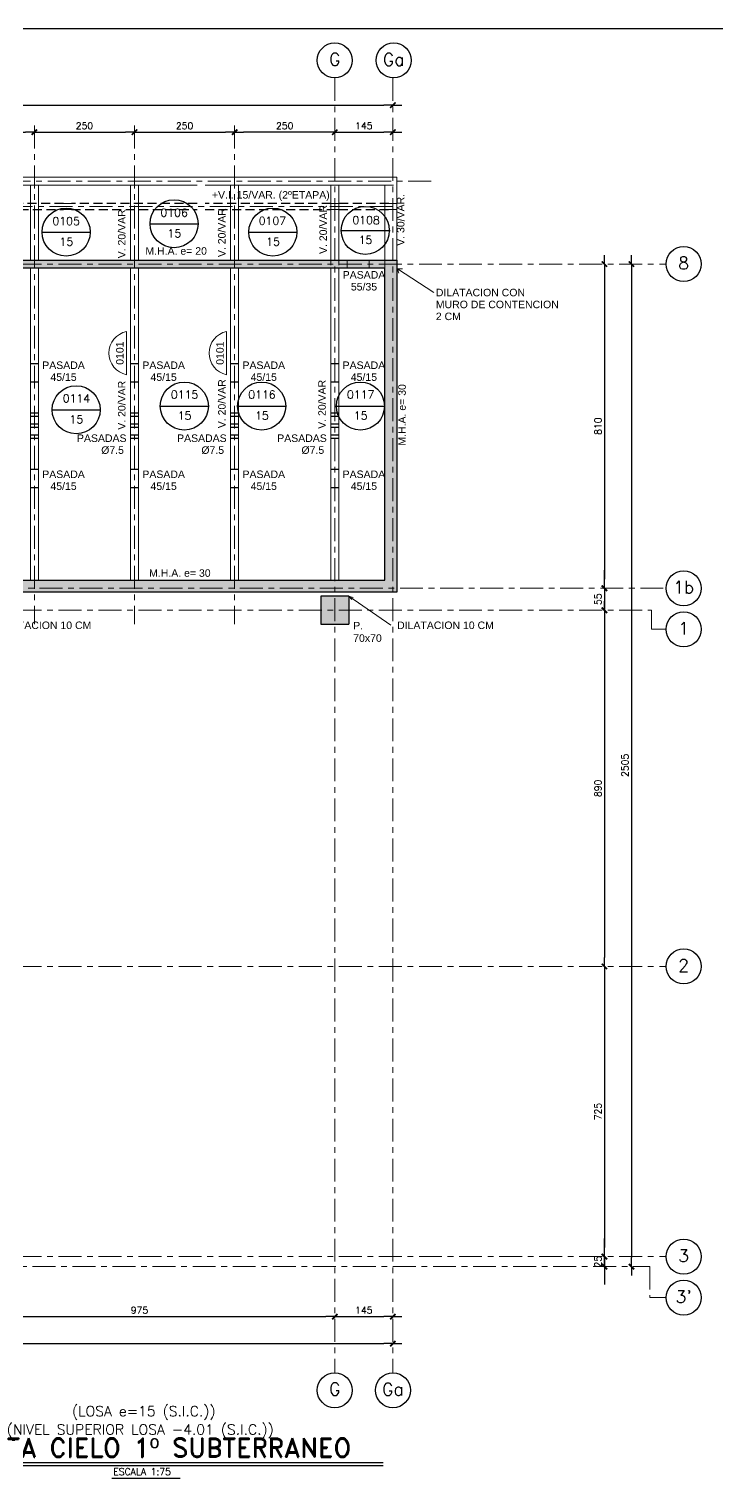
# Model space of a CAD drawing. Extents: x -4 to 6083, y -4 to 8618.
# Drawn here: x 2298 to 4016, y 4997 to 8618 of the extents above; entities that cross this region are included whole.
import ezdxf
from ezdxf.enums import TextEntityAlignment as Align

# ---------------------------------------------------------------- set-up
doc = ezdxf.new("R2010")
doc.units = 0
doc.header["$LTSCALE"] = 45
doc.header["$MEASUREMENT"] = 0
for name, pattern in [('DASHED', [0.75, 0.5, -0.25]), ('Grid Line', [2.2225, 1.27, -0.3175, 0.3175, -0.3175]), ('RLE-PROYECCION', [0.71438, 0.47625, -0.23813])]:
    doc.linetypes.add(name, pattern=pattern)
doc.layers.get('0').update_dxf_attribs({"linetype": 'CONTINUOUS'})
for name, color, linetype, lineweight in [('A-ANNO-TEXT', 2, 'CONTINUOUS', 9), ('RLE-EJE', 3, 'CONTINUOUS', 25), ('RLE-EJES', 1, 'Grid Line', 9), ('RLE-MURO', 5, 'CONTINUOUS', 25), ('RLE-PROYECCION', 2, 'RLE-PROYECCION', 15), ('RLE-SOLID', 252, 'CONTINUOUS', 15), ('RLE-TEXTO-1', 9, 'CONTINUOUS', 9), ('RLE-VIGA', 3, 'CONTINUOUS', 15)]:
    doc.layers.add(name, color=color, linetype=linetype, lineweight=lineweight)
for name, color, linetype in [('RLA-COTAS', 2, 'CONTINUOUS'), ('RLA-FORMATO', 7, 'CONTINUOUS'), ('RLA-LOSAS', 3, 'CONTINUOUS'), ('RLA-MURO INV DILATADO', 2, 'DASHED'), ('RLA-TEXTOS2', 6, 'CONTINUOUS')]:
    doc.layers.add(name, color=color, linetype=linetype)
doc.styles.add('Arial_1', font='arial.ttf', dxfattribs={"height": 18.75})
doc.styles.add('ROMAND', font='romand', dxfattribs={"height": 31.5})
doc.styles.add('ROMANS', font='ROMANS.shx', dxfattribs={"height": 16.875})
doc.styles.add('SIETE50', font='ROMAND.SHX', dxfattribs={"height": 31.5})
doc.dimstyles.new('ING-75', dxfattribs={"dimscale": 75, "dimtxt": 0.27, "dimasz": 0.3, "dimexe": 0, "dimexo": 0, "dimgap": 0.1, "dimtad": 1, "dimdec": 1, "dimzin": 12, "dimdsep": 46, "dimtxsty": 'ROMANS', "dimblk": 'TICK1', "dimblk1": 'TICK1', "dimblk2": 'TICK1', "dimcen": 0.09, "dimclrd": 2, "dimclre": 1, "dimclrt": 3, "dimadec": 0, "dimazin": 0, "dimtfac": 1, "dimtdec": 0, "dimtix": 1, "dimtmove": 2, "dimatfit": 3, "dimldrblk": 'TICK1', "dimfxl": 0, "dimfxlon": 1, "dimtolj": 1, "dimtzin": 0, "dimarcsym": 0})

# ---------------------------------------------------------------- blocks, each defined once
blk = doc.blocks.new('TICK1')
at = {"color": 2}
for points in [[(0, 0), (-1, 0)], [(0, 0), (1, 0)]]:
    blk.add_lwpolyline(points, dxfattribs=at)
at = {"color": 2, "const_width": 0.2}
blk.add_lwpolyline([(-0.3, -0.3), (0.3, 0.3)], dxfattribs=at)
blk = doc.blocks.new('*D6')
at = {"layer": 'RLA-COTAS', "color": 2, "lineweight": -2, "transparency": 16777216}
blk.add_line((1058.8, 8427.1), (3183.8, 8427.1), dxfattribs=at)
at = {"layer": 'RLA-COTAS', "color": 2, "lineweight": -2, "transparency": 16777216, "xscale": 22.5, "yscale": 22.5, "zscale": 22.5, "rotation": 180}
blk.add_blockref('TICK1', (1036.3, 8427.1), dxfattribs=at)
at = {"layer": 'RLA-COTAS', "color": 2, "lineweight": -2, "transparency": 16777216, "xscale": 22.5, "yscale": 22.5, "zscale": 22.5}
blk.add_blockref('TICK1', (3206.3, 8427.1), dxfattribs=at)
at = {"layer": 'RLA-COTAS', "color": 3, "transparency": 16777216, "insert": (2121.3, 8443.1), "char_height": 16.88, "attachment_point": 5, "style": 'ROMANS'}
blk.add_mtext('\\A1;2170', dxfattribs=at)
blk = doc.blocks.new('*D13')
at = {"layer": 'RLA-COTAS', "color": 2, "lineweight": -2, "transparency": 16777216}
blk.add_line((2083.8, 8359.6), (2288.8, 8359.6), dxfattribs=at)
at = {"layer": 'RLA-COTAS', "color": 2, "lineweight": -2, "transparency": 16777216, "xscale": 22.5, "yscale": 22.5, "zscale": 22.5, "rotation": 180}
blk.add_blockref('TICK1', (2061.3, 8359.6), dxfattribs=at)
at = {"layer": 'RLA-COTAS', "color": 2, "lineweight": -2, "transparency": 16777216, "xscale": 22.5, "yscale": 22.5, "zscale": 22.5}
blk.add_blockref('TICK1', (2311.3, 8359.6), dxfattribs=at)
at = {"layer": 'RLA-COTAS', "color": 3, "transparency": 16777216, "insert": (2186.3, 8375.6), "char_height": 16.88, "attachment_point": 5, "style": 'ROMANS'}
blk.add_mtext('\\A1;250', dxfattribs=at)
blk = doc.blocks.new('*D14')
at = {"layer": 'RLA-COTAS', "color": 2, "lineweight": -2, "transparency": 16777216}
blk.add_line((2333.8, 8359.6), (2538.8, 8359.6), dxfattribs=at)
at = {"layer": 'RLA-COTAS', "color": 2, "lineweight": -2, "transparency": 16777216, "xscale": 22.5, "yscale": 22.5, "zscale": 22.5, "rotation": 180}
blk.add_blockref('TICK1', (2311.3, 8359.6), dxfattribs=at)
at = {"layer": 'RLA-COTAS', "color": 2, "lineweight": -2, "transparency": 16777216, "xscale": 22.5, "yscale": 22.5, "zscale": 22.5}
blk.add_blockref('TICK1', (2561.3, 8359.6), dxfattribs=at)
at = {"layer": 'RLA-COTAS', "color": 3, "transparency": 16777216, "insert": (2436.3, 8375.6), "char_height": 16.88, "attachment_point": 5, "style": 'ROMANS'}
blk.add_mtext('\\A1;250', dxfattribs=at)
blk = doc.blocks.new('*D15')
at = {"layer": 'RLA-COTAS', "color": 2, "lineweight": -2, "transparency": 16777216}
blk.add_line((2583.8, 8359.6), (2788.8, 8359.6), dxfattribs=at)
at = {"layer": 'RLA-COTAS', "color": 2, "lineweight": -2, "transparency": 16777216, "xscale": 22.5, "yscale": 22.5, "zscale": 22.5, "rotation": 180}
blk.add_blockref('TICK1', (2561.3, 8359.6), dxfattribs=at)
at = {"layer": 'RLA-COTAS', "color": 2, "lineweight": -2, "transparency": 16777216, "xscale": 22.5, "yscale": 22.5, "zscale": 22.5}
blk.add_blockref('TICK1', (2811.3, 8359.6), dxfattribs=at)
at = {"layer": 'RLA-COTAS', "color": 3, "transparency": 16777216, "insert": (2686.3, 8375.6), "char_height": 16.88, "attachment_point": 5, "style": 'ROMANS'}
blk.add_mtext('\\A1;250', dxfattribs=at)
blk = doc.blocks.new('*D16')
at = {"layer": 'RLA-COTAS', "color": 2, "lineweight": -2, "transparency": 16777216}
blk.add_line((3083.8, 8359.6), (3183.8, 8359.6), dxfattribs=at)
at = {"layer": 'RLA-COTAS', "color": 2, "lineweight": -2, "transparency": 16777216, "xscale": 22.5, "yscale": 22.5, "zscale": 22.5, "rotation": 180}
blk.add_blockref('TICK1', (3061.3, 8359.6), dxfattribs=at)
at = {"layer": 'RLA-COTAS', "color": 2, "lineweight": -2, "transparency": 16777216, "xscale": 22.5, "yscale": 22.5, "zscale": 22.5}
blk.add_blockref('TICK1', (3206.3, 8359.6), dxfattribs=at)
at = {"layer": 'RLA-COTAS', "color": 3, "transparency": 16777216, "insert": (3133.8, 8375.6), "char_height": 16.88, "attachment_point": 5, "style": 'ROMANS'}
blk.add_mtext('\\A1;145', dxfattribs=at)
blk = doc.blocks.new('*D17')
at = {"layer": 'RLA-COTAS', "color": 2, "lineweight": -2, "transparency": 16777216}
blk.add_line((3802, 8007.6), (3802, 5547.6), dxfattribs=at)
at = {"layer": 'RLA-COTAS', "color": 2, "lineweight": -2, "transparency": 16777216, "xscale": 22.5, "yscale": 22.5, "zscale": 22.5}
for p, rotation in [((3802, 8030.1), 90), ((3802, 5525.1), 270)]:
    blk.add_blockref('TICK1', p, dxfattribs=dict(at, rotation=rotation))
at = {"layer": 'RLA-COTAS', "color": 3, "transparency": 16777216, "insert": (3786, 6777.6), "char_height": 16.88, "attachment_point": 5, "rotation": 90, "style": 'ROMANS'}
blk.add_mtext('\\A1;2505', dxfattribs=at)
blk = doc.blocks.new('*D18')
at = {"layer": 'RLA-COTAS', "color": 2, "lineweight": -2, "transparency": 16777216}
blk.add_line((3734.5, 8007.6), (3734.5, 7242.7), dxfattribs=at)
at = {"layer": 'RLA-COTAS', "color": 2, "lineweight": -2, "transparency": 16777216, "xscale": 22.5, "yscale": 22.5, "zscale": 22.5}
for p, rotation in [((3734.5, 8030.1), 90), ((3734.5, 7220.2), 270)]:
    blk.add_blockref('TICK1', p, dxfattribs=dict(at, rotation=rotation))
at = {"layer": 'RLA-COTAS', "color": 3, "transparency": 16777216, "insert": (3718.5, 7625.1), "char_height": 16.88, "attachment_point": 5, "rotation": 90, "style": 'ROMANS'}
blk.add_mtext('\\A1;810', dxfattribs=at)
blk = doc.blocks.new('*D19')
at = {"layer": 'RLA-COTAS', "color": 2, "lineweight": -2, "transparency": 16777216}
for p, q in [((3734.5, 7242.7), (3734.5, 7265.2)), ((3734.5, 7220.2), (3734.5, 7165.2)), ((3734.5, 7142.7), (3734.5, 7120.2))]:
    blk.add_line(p, q, dxfattribs=at)
at = {"layer": 'RLA-COTAS', "color": 2, "lineweight": -2, "transparency": 16777216, "xscale": 22.5, "yscale": 22.5, "zscale": 22.5}
for p, rotation in [((3734.5, 7220.2), 270), ((3734.5, 7165.2), 90)]:
    blk.add_blockref('TICK1', p, dxfattribs=dict(at, rotation=rotation))
at = {"layer": 'RLA-COTAS', "color": 3, "transparency": 16777216, "insert": (3718.5, 7192.7), "char_height": 16.88, "attachment_point": 5, "rotation": 90, "style": 'ROMANS'}
blk.add_mtext('\\A1;55', dxfattribs=at)
blk = doc.blocks.new('*D20')
at = {"layer": 'RLA-COTAS', "color": 2, "lineweight": -2, "transparency": 16777216}
blk.add_line((3734.5, 7142.7), (3734.5, 6297.7), dxfattribs=at)
at = {"layer": 'RLA-COTAS', "color": 2, "lineweight": -2, "transparency": 16777216, "xscale": 22.5, "yscale": 22.5, "zscale": 22.5}
for p, rotation in [((3734.5, 7165.2), 90), ((3734.5, 6275.2), 270)]:
    blk.add_blockref('TICK1', p, dxfattribs=dict(at, rotation=rotation))
at = {"layer": 'RLA-COTAS', "color": 3, "transparency": 16777216, "insert": (3718.5, 6720.2), "char_height": 16.88, "attachment_point": 5, "rotation": 90, "style": 'ROMANS'}
blk.add_mtext('\\A1;890', dxfattribs=at)
blk = doc.blocks.new('*D21')
at = {"layer": 'RLA-COTAS', "color": 2, "lineweight": -2, "transparency": 16777216}
blk.add_line((3734.5, 6252.7), (3734.5, 5572.6), dxfattribs=at)
at = {"layer": 'RLA-COTAS', "color": 2, "lineweight": -2, "transparency": 16777216, "xscale": 22.5, "yscale": 22.5, "zscale": 22.5}
for p, rotation in [((3734.5, 6275.2), 90), ((3734.5, 5550.1), 270)]:
    blk.add_blockref('TICK1', p, dxfattribs=dict(at, rotation=rotation))
at = {"layer": 'RLA-COTAS', "color": 3, "transparency": 16777216, "insert": (3718.5, 5912.6), "char_height": 16.88, "attachment_point": 5, "rotation": 90, "style": 'ROMANS'}
blk.add_mtext('\\A1;725', dxfattribs=at)
blk = doc.blocks.new('*D22')
at = {"layer": 'RLA-COTAS', "color": 2, "lineweight": -2, "transparency": 16777216}
for p, q in [((3734.5, 5572.6), (3734.5, 5595.1)), ((3734.5, 5550.1), (3734.5, 5525.1)), ((3734.5, 5502.6), (3734.5, 5480.1))]:
    blk.add_line(p, q, dxfattribs=at)
at = {"layer": 'RLA-COTAS', "color": 2, "lineweight": -2, "transparency": 16777216, "xscale": 22.5, "yscale": 22.5, "zscale": 22.5}
for p, rotation in [((3734.5, 5550.1), 270), ((3734.5, 5525.1), 90)]:
    blk.add_blockref('TICK1', p, dxfattribs=dict(at, rotation=rotation))
at = {"layer": 'RLA-COTAS', "color": 3, "transparency": 16777216, "insert": (3718.5, 5537.6), "char_height": 16.88, "attachment_point": 5, "rotation": 90, "style": 'ROMANS'}
blk.add_mtext('\\A1;25', dxfattribs=at)
blk = doc.blocks.new('*D23')
at = {"layer": 'RLA-COTAS', "color": 2, "lineweight": -2, "transparency": 16777216}
blk.add_line((1058.8, 5332.7), (3183.8, 5332.7), dxfattribs=at)
at = {"layer": 'RLA-COTAS', "color": 2, "lineweight": -2, "transparency": 16777216, "xscale": 22.5, "yscale": 22.5, "zscale": 22.5, "rotation": 180}
blk.add_blockref('TICK1', (1036.3, 5332.7), dxfattribs=at)
at = {"layer": 'RLA-COTAS', "color": 2, "lineweight": -2, "transparency": 16777216, "xscale": 22.5, "yscale": 22.5, "zscale": 22.5}
blk.add_blockref('TICK1', (3206.3, 5332.7), dxfattribs=at)
at = {"layer": 'RLA-COTAS', "color": 3, "transparency": 16777216, "insert": (2121.3, 5348.7), "char_height": 16.88, "attachment_point": 5, "style": 'ROMANS'}
blk.add_mtext('\\A1;2170', dxfattribs=at)
blk = doc.blocks.new('*D29')
at = {"layer": 'RLA-COTAS', "color": 2, "lineweight": -2, "transparency": 16777216}
blk.add_line((2108.8, 5400.2), (3038.8, 5400.2), dxfattribs=at)
at = {"layer": 'RLA-COTAS', "color": 2, "lineweight": -2, "transparency": 16777216, "xscale": 22.5, "yscale": 22.5, "zscale": 22.5, "rotation": 180}
blk.add_blockref('TICK1', (2086.3, 5400.2), dxfattribs=at)
at = {"layer": 'RLA-COTAS', "color": 2, "lineweight": -2, "transparency": 16777216, "xscale": 22.5, "yscale": 22.5, "zscale": 22.5}
blk.add_blockref('TICK1', (3061.3, 5400.2), dxfattribs=at)
at = {"layer": 'RLA-COTAS', "color": 3, "transparency": 16777216, "insert": (2573.8, 5416.2), "char_height": 16.88, "attachment_point": 5, "style": 'ROMANS'}
blk.add_mtext('\\A1;975', dxfattribs=at)
blk = doc.blocks.new('*D30')
at = {"layer": 'RLA-COTAS', "color": 2, "lineweight": -2, "transparency": 16777216}
blk.add_line((3083.8, 5400.2), (3183.8, 5400.2), dxfattribs=at)
at = {"layer": 'RLA-COTAS', "color": 2, "lineweight": -2, "transparency": 16777216, "xscale": 22.5, "yscale": 22.5, "zscale": 22.5, "rotation": 180}
blk.add_blockref('TICK1', (3061.3, 5400.2), dxfattribs=at)
at = {"layer": 'RLA-COTAS', "color": 2, "lineweight": -2, "transparency": 16777216, "xscale": 22.5, "yscale": 22.5, "zscale": 22.5}
blk.add_blockref('TICK1', (3206.3, 5400.2), dxfattribs=at)
at = {"layer": 'RLA-COTAS', "color": 3, "transparency": 16777216, "insert": (3133.8, 5416.2), "char_height": 16.88, "attachment_point": 5, "style": 'ROMANS'}
blk.add_mtext('\\A1;145', dxfattribs=at)
blk = doc.blocks.new('*D108')
at = {"layer": 'RLA-COTAS', "color": 2, "lineweight": -2, "transparency": 16777216}
blk.add_line((3038.8, 8359.6), (2833.8, 8359.6), dxfattribs=at)
at = {"layer": 'RLA-COTAS', "color": 2, "lineweight": -2, "transparency": 16777216, "xscale": 22.5, "yscale": 22.5, "zscale": 22.5, "rotation": 180}
blk.add_blockref('TICK1', (2811.3, 8359.6), dxfattribs=at)
at = {"layer": 'RLA-COTAS', "color": 2, "lineweight": -2, "transparency": 16777216, "xscale": 22.5, "yscale": 22.5, "zscale": 22.5}
blk.add_blockref('TICK1', (3061.3, 8359.6), dxfattribs=at)
at = {"layer": 'RLA-COTAS', "color": 3, "transparency": 16777216, "insert": (2936.3, 8375.6), "char_height": 16.88, "attachment_point": 5, "style": 'ROMANS'}
blk.add_mtext('\\A1;250', dxfattribs=at)

msp = doc.modelspace()

# ---------------------------------------------------------------- hatches: boundary and pattern name
at = {"layer": 'RLE-SOLID'}
for points in [[(3203.823, 8020.137), (3203.823, 8040.137), (2008.848, 8040.137), (2008.848, 8020.137), (3005.263, 8020.137)], [(3216.323, 7230.153), (3216.323, 8040.137), (3186.323, 8040.137), (3186.323, 7230.153)], [(3216.323, 7210.153), (3216.323, 7240.153), (1708.948, 7240.153), (1708.948, 7210.153), (2559.402, 7210.153)]]:
    msp.add_hatch(color=256, dxfattribs=at).paths.add_polyline_path(points)
msp.add_hatch(color=256, dxfattribs=at).paths.add_polyline_path([(3096.323, 7130.137), (3096.323, 7200.137), (3026.323, 7200.137), (3026.323, 7130.137)], flags=0)

# ---------------------------------------------------------------- linework, layer by layer
at = {"layer": 'A-ANNO-TEXT'}
for p, q in [((3217.539, 8018.543), (3230.327, 8018.277)), ((3217.539, 8018.543), (3221.335, 8007.532)), ((3217.539, 8018.543), (3308.886, 7958.895)), ((3096.541, 7200.724), (3107.496, 7196.77)), ((3096.541, 7200.724), (3104.051, 7191.822)), ((3096.541, 7200.724), (3201.66, 7127.541))]:
    msp.add_line(p, q, dxfattribs=at)
at = {"layer": 'RLA-FORMATO', "color": 6, "linetype": 'Continuous'}
msp.add_line((6082.5, 8617.5), (0, 8617.5), dxfattribs=at)
at = {"layer": 'RLA-LOSAS'}
for p, q in [((2600.145, 8130.851), (2720.145, 8130.851)), ((3077.376, 8114.288), (3199.376, 8114.288)), ((2330.553, 8109.93), (2450.553, 8109.93)), ((2846.613, 8109.93), (2966.613, 8109.93)), ((2355.601, 7666.081), (2475.601, 7666.081)), ((2625.646, 7675.432), (2745.646, 7675.432)), ((2818.768, 7675.432), (2938.768, 7675.432)), ((3063.301, 7675.432), (3185.801, 7675.432))]:
    msp.add_line(p, q, dxfattribs=at)
for centre in [(2660.145, 8130.851), (2390.553, 8109.93), (2906.613, 8109.93), (3137.376, 8114.288), (2415.601, 7666.081), (2685.646, 7675.432), (2878.768, 7675.432), (3125.301, 7675.432)]:
    msp.add_circle(centre, 60, dxfattribs=at)
at = {"layer": 'RLA-MURO INV DILATADO'}
for p, q in [((2384.323, 8181.096), (2071.323, 8181.096)), ((2071.323, 8166.096), (2384.323, 8166.096)), ((2717.323, 8181.096), (2404.323, 8181.096)), ((2404.323, 8166.096), (2717.323, 8166.096)), ((3051.323, 8181.096), (2737.323, 8181.096)), ((2737.323, 8166.096), (3051.323, 8166.096)), ((3196.323, 8181.096), (3071.323, 8181.096)), ((3071.323, 8166.096), (3196.323, 8166.096)), ((2321.323, 7780.976), (2301.323, 7780.976)), ((2571.323, 7780.976), (2551.323, 7780.976)), ((2821.323, 7780.976), (2801.323, 7780.976)), ((3071.323, 7780.976), (3051.323, 7780.976)), ((2301.323, 7735.976), (2321.323, 7735.976)), ((2551.323, 7735.976), (2571.323, 7735.976)), ((2801.323, 7735.976), (2821.323, 7735.976)), ((3051.323, 7735.976), (3071.323, 7735.976)), ((2321.323, 7657.645), (2301.323, 7657.645)), ((2301.323, 7650.145), (2321.323, 7650.145)), ((2571.323, 7657.645), (2551.323, 7657.645)), ((2551.323, 7650.145), (2571.323, 7650.145)), ((2821.323, 7657.645), (2801.323, 7657.645)), ((2801.323, 7650.145), (2821.323, 7650.145)), ((3071.323, 7657.645), (3051.323, 7657.645)), ((3051.323, 7650.145), (3071.323, 7650.145)), ((2321.323, 7630.145), (2301.323, 7630.145)), ((2301.323, 7622.645), (2321.323, 7622.645)), ((2571.323, 7630.145), (2551.323, 7630.145)), ((2551.323, 7622.645), (2571.323, 7622.645)), ((2821.323, 7630.145), (2801.323, 7630.145)), ((2801.323, 7622.645), (2821.323, 7622.645)), ((3071.323, 7630.145), (3051.323, 7630.145)), ((3051.323, 7622.645), (3071.323, 7622.645)), ((2321.323, 7602.645), (2301.323, 7602.645)), ((2301.323, 7595.145), (2321.323, 7595.145)), ((2571.323, 7602.645), (2551.323, 7602.645)), ((2551.323, 7595.145), (2571.323, 7595.145)), ((2821.323, 7602.645), (2801.323, 7602.645)), ((2801.323, 7595.145), (2821.323, 7595.145)), ((3071.323, 7602.645), (3051.323, 7602.645)), ((3051.323, 7595.145), (3071.323, 7595.145)), ((2321.323, 7516.815), (2301.323, 7516.815)), ((2571.323, 7516.815), (2551.323, 7516.815)), ((2821.323, 7516.815), (2801.323, 7516.815)), ((3071.323, 7516.815), (3051.323, 7516.815)), ((2301.323, 7471.815), (2321.323, 7471.815)), ((2551.323, 7471.815), (2571.323, 7471.815)), ((2801.323, 7471.815), (2821.323, 7471.815)), ((3051.323, 7471.815), (3071.323, 7471.815))]:
    msp.add_line(p, q, dxfattribs=at)
at = {"layer": 'RLA-TEXTOS2', "color": 6}
for p, q in [((1979.231, 5036.129), (3182.027, 5036.129)), ((1979.231, 5028.629), (3182.027, 5028.629))]:
    msp.add_line(p, q, dxfattribs=at)
at = {"layer": 'RLA-TEXTOS2', "color": 3}
msp.add_line((2504.328, 4996.99), (2675.472, 4996.99), dxfattribs=at)
at = {"layer": 'RLE-EJE'}
for centre in [(3061.323, 8538.887), (3208.323, 8538.887), (3932.452, 8030.137), (3932.452, 7220.153), (3932.452, 7117.528), (3932.452, 6275.153), (3932.452, 5550.137), (3932.452, 5447.769), (3061.323, 5216.387), (3206.323, 5216.387)]:
    msp.add_circle(centre, 43.75, dxfattribs=at)
at = {"layer": 'RLE-EJES'}
for p, q in [((3061.323, 8495.137), (3061.323, 5260.137)), ((3206.323, 8495.137), (3206.323, 5260.137)), ((2311.323, 8376.153), (2311.323, 7130.153)), ((2561.323, 8376.153), (2561.323, 7130.153)), ((2811.323, 8376.153), (2811.323, 7130.153)), ((3301.823, 8237.137), (621.323, 8237.137)), ((3206.323, 8173.596), (765.217, 8173.596)), ((571.322, 8030.137), (3888.702, 8030.137)), ((623.947, 7220.153), (3888.702, 7220.153)), ((571.322, 7165.153), (3852.442, 7165.153)), ((3852.442, 7165.153), (3852.442, 7117.528)), ((3852.442, 7117.528), (3888.702, 7117.528)), ((571.322, 6275.153), (3888.702, 6275.153)), ((571.322, 5550.137), (3888.702, 5550.137)), ((606.288, 5525.137), (3847.835, 5525.137)), ((3847.835, 5525.137), (3847.835, 5447.769)), ((3847.835, 5447.769), (3888.702, 5447.769))]:
    msp.add_line(p, q, dxfattribs=at)
at = {"layer": 'RLE-MURO'}
for p, q in [((2008.848, 8040.137), (3216.323, 8040.137)), ((3216.323, 8040.137), (3216.323, 7210.153)), ((3186.323, 8020.137), (2008.848, 8020.137)), ((3186.323, 7240.153), (3186.323, 8020.137)), ((1708.948, 7240.153), (3186.323, 7240.153)), ((3216.323, 7210.153), (1708.948, 7210.153)), ((3096.323, 7200.137), (3026.323, 7200.137)), ((3026.323, 7200.137), (3026.323, 7130.137)), ((3096.323, 7200.137), (3096.323, 7130.137)), ((3026.323, 7130.137), (3096.323, 7130.137))]:
    msp.add_line(p, q, dxfattribs=at)
at = {"layer": 'RLE-PROYECCION'}
for p, q in [((2404.323, 8181.096), (2384.323, 8181.096)), ((2384.323, 8166.096), (2404.323, 8166.096)), ((3071.323, 8181.096), (3051.323, 8181.096)), ((3051.323, 8166.096), (3071.323, 8166.096)), ((3216.323, 8181.096), (3196.323, 8181.096)), ((3196.323, 8166.096), (3216.323, 8166.096)), ((3051.323, 8027.645), (3051.323, 8040.132)), ((3071.323, 8040.132), (3071.323, 8027.645)), ((3092.323, 8020.137), (3092.323, 8040.137)), ((3147.323, 8020.137), (3147.323, 8040.137)), ((3186.323, 8020.137), (3186.323, 8040.132))]:
    msp.add_line(p, q, dxfattribs=at)
for points in [[(2384.328, 8227.137), (2390.991, 8227.137), (2397.654, 8227.137), (2404.318, 8227.137)], [(3051.328, 8227.137), (3057.991, 8227.137), (3064.654, 8227.137), (3071.318, 8227.137)], [(3186.323, 8227.137), (3202.993, 8227.137), (3209.658, 8227.137), (3216.323, 8227.137)]]:
    msp.add_open_spline(points, degree=3, dxfattribs=at)
at = {"layer": 'RLE-TEXTO-1'}
for p, q in [((2541.227, 7753.581), (2541.227, 7861.581)), ((2791.227, 7753.581), (2791.227, 7861.581))]:
    msp.add_line(p, q, dxfattribs=at)
for centre in [(2552.715, 7807.581), (2802.715, 7807.581)]:
    msp.add_arc(centre, 55.208, 102.010217, 257.989783, dxfattribs=at)
at = {"layer": 'RLE-VIGA'}
for p, q in [((2225.278, 8247.137), (2375.278, 8247.137)), ((2300.389, 8227.137), (2225.278, 8227.137)), ((2315.348, 8227.137), (2300.389, 8227.137)), ((2301.323, 8227.137), (2301.323, 8040.137)), ((2375.278, 8227.137), (2315.348, 8227.137)), ((2321.323, 8227.137), (2321.323, 8040.137)), ((2375.278, 8247.137), (3196.323, 8247.137)), ((2384.323, 8227.137), (2375.278, 8227.137)), ((2717.323, 8227.137), (2404.323, 8227.137)), ((2551.323, 8227.137), (2551.323, 8040.137)), ((2571.323, 8227.137), (2571.323, 8040.137)), ((3051.323, 8227.137), (2737.323, 8227.137)), ((2801.323, 8227.137), (2801.323, 8040.137)), ((2821.323, 8227.137), (2821.323, 8040.137)), ((3051.323, 8227.137), (3051.323, 8040.137)), ((3186.318, 8227.137), (3071.323, 8227.137)), ((3071.323, 8227.137), (3071.323, 8040.137)), ((3186.323, 8227.137), (3186.323, 8040.137)), ((3196.323, 8247.137), (3216.323, 8247.137)), ((3216.323, 8247.137), (3216.323, 8040.137)), ((2301.323, 8020.137), (2301.323, 7717.137)), ((2321.323, 8020.137), (2321.323, 7717.137)), ((2551.323, 8020.137), (2551.323, 7717.137)), ((2571.323, 8020.137), (2571.323, 7717.137)), ((2801.323, 8020.137), (2801.323, 7717.137)), ((2821.323, 8020.137), (2821.323, 7717.137)), ((3051.323, 8020.137), (3051.323, 7930.637)), ((3071.323, 8020.137), (3071.323, 7930.637)), ((3051.323, 7930.637), (3051.323, 7240.153)), ((3071.323, 7930.637), (3071.323, 7240.153)), ((2301.323, 7717.137), (2301.323, 7240.153)), ((2321.323, 7717.137), (2321.323, 7240.153)), ((2551.323, 7717.137), (2551.323, 7240.153)), ((2571.323, 7717.137), (2571.323, 7240.153)), ((2801.323, 7717.137), (2801.323, 7240.153)), ((2821.323, 7717.137), (2821.323, 7240.153))]:
    msp.add_line(p, q, dxfattribs=at)

# ---------------------------------------------------------------- texts
at = {"color": 3, "style": 'ROMAND'}
for s, p in [('(LOSA e=15 (S.I.C.))', (2584.453, 5151.28)), ('(NIVEL SUPERIOR LOSA -4.01 (S.I.C.)) ', (2584.453, 5105.47))]:
    msp.add_text(s, height=25.5, dxfattribs=at).set_placement(p, align=Align.CENTER)
at = {"layer": 'RLA-LOSAS', "char_height": 20, "width": 1, "attachment_point": 2, "line_spacing_factor": 0.941778, "style": 'ROMAND'}
for s, insert in [('0105', (2390.52, 8147.59)), ('0106', (2660.112, 8168.511)), ('0107', (2905.537, 8148.112)), ('0108', (3139.394, 8149.917)), ('15', (2660.726, 8116.902)), ('15', (2391.134, 8095.981)), ('15', (2907.194, 8095.981)), ('15', (3137.957, 8100.339)), ('0115', (2686.32, 7713.936)), ('0116', (2879.442, 7713.936)), ('0117', (3125.975, 7713.936)), ('0114', (2416.275, 7704.585)), ('15', (2416.182, 7652.132)), ('15', (2686.227, 7661.483)), ('15', (2879.349, 7661.483)), ('15', (3125.882, 7661.483))]:
    msp.add_mtext(s, dxfattribs=dict(at, insert=insert))
at = {"layer": 'RLA-TEXTOS2', "color": 6, "style": 'SIETE50'}
msp.add_text('PLANTA CIELO 1º SUBTERRANEO', height=47.25, dxfattribs=at).set_placement((2592.035, 5049.002), align=Align.CENTER)
at = {"layer": 'RLA-TEXTOS2', "color": 3, "style": 'ROMANS'}
msp.add_text('ESCALA 1:75', height=16.875, dxfattribs=at).set_placement((2508.228, 5004.419))
at = {"layer": 'RLE-EJE', "color": 5, "char_height": 31.25, "width": 1, "attachment_point": 2, "line_spacing_factor": 0.941778, "style": 'ROMAND'}
for s, insert in [('G', (3061.332, 8557.203)), ('Ga', (3208.314, 8556.816)), ('8', (3932.259, 8048.268)), ('1b', (3932.259, 7238.285)), ('1', (3932.259, 7135.66)), ('2', (3932.259, 6293.285)), ('3', (3932.259, 5568.268)), ("3'", (3932.259, 5465.901)), ('G', (3061.332, 5234.703)), ('Ga', (3206.314, 5234.316))]:
    msp.add_mtext(s, dxfattribs=dict(at, insert=insert))
at = {"layer": 'RLE-TEXTO-1', "style": 'Arial_1'}
for p in [(2534.033, 7807.54), (2784.033, 7807.54)]:
    msp.add_text('0101', height=18.75, rotation=90, dxfattribs=at).set_placement(p, align=Align.CENTER)
at = {"layer": 'RLE-TEXTO-1', "char_height": 18.75, "attachment_point": 2, "line_spacing_factor": 0.941778, "style": 'Arial_1'}
for s, insert, width in [('+V.I. 15/VAR. (2ºETAPA)', (2901.562, 8212.407), 351.45098), ('M.H.A. e= 20', (2665.303, 8072.257), 183.41563), ('PASADA ', (3134.249, 8012.597), 193.91563), ('55/35', (3134.249, 7982.831), 193.91563), ('PASADA ', (2384.021, 7786.754), 183.41563), ('PASADA ', (2634.021, 7786.754), 183.41563), ('PASADA ', (2884.021, 7786.754), 183.41563), ('PASADA ', (3134.021, 7786.754), 183.41563), ('45/15', (2384.021, 7756.988), 183.41563), ('45/15', (2634.021, 7756.988), 183.41563), ('45/15', (2884.021, 7756.988), 183.41563), ('45/15', (3134.021, 7756.988), 183.41563), ('PASADAS ', (2479.452, 7604.443), 183.41563), ('PASADAS ', (2729.452, 7604.443), 183.41563), ('PASADAS ', (2979.452, 7604.443), 183.41563), ('Ø7.5', (2506.495, 7574.678), 183.41563), ('Ø7.5', (2756.495, 7574.678), 183.41563), ('Ø7.5', (3006.495, 7574.678), 183.41563), ('PASADA ', (2384.021, 7514.302), 183.41563), ('PASADA ', (2634.021, 7514.302), 183.41563), ('PASADA ', (2884.021, 7514.302), 183.41563), ('PASADA ', (3134.021, 7514.302), 183.41563), ('45/15', (2384.021, 7484.536), 183.41563), ('45/15', (2634.021, 7484.536), 183.41563), ('45/15', (2884.021, 7484.536), 183.41563), ('45/15', (3134.021, 7484.536), 183.41563), ('M.H.A. e= 30', (2674.509, 7267.477), 183.41563)]:
    msp.add_mtext(s, dxfattribs=dict(at, insert=insert, width=width))
at = {"layer": 'RLE-TEXTO-1', "char_height": 18.75, "attachment_point": 2, "rotation": 90, "line_spacing_factor": 0.941778, "style": 'Arial_1'}
for s, insert, width in [('V. 30/VAR.', (3216.406, 8140.574), 154.95063), ('V. 20/VAR', (2520.012, 8105.705), 154.95063), ('V. 20/VAR', (2770.012, 8108.734), 154.95063), ('V. 20/VAR', (3022.972, 8116.481), 157.45063), ('V. 20/VAR', (2520.012, 7677.353), 149.42365), ('V. 20/VAR', (2770.012, 7681.141), 152.29479), ('V. 20/VAR', (3020.012, 7679.702), 147.65967), ('M.H.A. e= 30', (3219.872, 7653.349), 183.41563)]:
    msp.add_mtext(s, dxfattribs=dict(at, insert=insert, width=width))
at = {"layer": 'RLE-TEXTO-1', "char_height": 18.75, "attachment_point": 1, "style": 'Arial_1'}
for s, insert, width in [('DILATACION CON ', (3313.626, 7968.371), 278.98725), ('MURO DE CONTENCION', (3313.626, 7938.605), 371.58216), ('2 CM', (3313.626, 7908.839), 75.1582), ('DILATACION 10 CM', (2211.9, 7137.016), 292.21509), ('P.\\P70x70', (3107.274, 7136.202), 292.21509), ('DILATACION 10 CM', (3216.9, 7137.016), 292.21509)]:
    msp.add_mtext(s, dxfattribs=dict(at, insert=insert, width=width))

# ---------------------------------------------------------------- dimensions: what is measured, and where the dimension line sits
at = {"layer": 'RLA-COTAS'}
for base, p1, p2, picture, middle in [((3206.323, 8427.143), (1036.322, 8434.643), (3206.323, 8434.643), '*D6', (2121.323, 8443.08)), ((2311.323, 8359.643), (2061.323, 8367.143), (2311.323, 8367.143), '*D13', (2186.323, 8375.58)), ((2561.323, 8359.643), (2311.323, 8367.143), (2561.323, 8367.143), '*D14', (2436.323, 8375.58)), ((2811.323, 8359.643), (2561.323, 8367.143), (2811.323, 8367.143), '*D15', (2686.323, 8375.58)), ((3206.323, 8359.643), (3061.323, 8367.143), (3206.323, 8367.143), '*D16', (3133.823, 8375.58)), ((3061.323, 5400.217), (2086.323, 5407.717), (3061.323, 5407.717), '*D29', (2573.823, 5416.155)), ((3206.323, 5400.217), (3061.323, 5407.717), (3206.323, 5407.717), '*D30', (3133.823, 5416.155)), ((3206.323, 5332.717), (1036.322, 5340.217), (3206.323, 5340.217), '*D23', (2121.323, 5348.655))]:
    dim = msp.add_linear_dim(base=base, p1=p1, p2=p2, dimstyle='ING-75', override={"dimexe": 0, "dimexo": 0, "dimdec": 1, "dimfxl": 0, "dimfxlon": 1}, dxfattribs=at)
    dim.commit()
    dim.dimension.update_dxf_attribs({"geometry": picture, "text_midpoint": middle})
for base, p1, p2, angle, picture, middle in [((2811.323, 8359.643), (3061.323, 8367.143), (2811.323, 8367.143), 180, '*D108', (2936.323, 8375.58)), ((3734.463, 7220.153), (3741.963, 8030.137), (3741.963, 7220.153), 90, '*D18', (3718.526, 7625.145)), ((3801.963, 5525.137), (3809.463, 8030.137), (3809.463, 5525.137), 90, '*D17', (3786.026, 6777.637)), ((3734.463, 7165.153), (3741.963, 7220.153), (3741.963, 7165.153), 90, '*D19', (3718.526, 7192.653)), ((3734.463, 6275.153), (3741.963, 7165.153), (3741.963, 6275.153), 90, '*D20', (3718.526, 6720.153)), ((3734.463, 5550.137), (3741.963, 6275.153), (3741.963, 5550.137), 90, '*D21', (3718.526, 5912.645)), ((3734.463, 5525.137), (3741.963, 5550.137), (3741.963, 5525.137), 90, '*D22', (3718.526, 5537.637))]:
    dim = msp.add_linear_dim(base=base, p1=p1, p2=p2, angle=angle, dimstyle='ING-75', override={"dimexe": 0, "dimexo": 0, "dimdec": 1, "dimfxl": 0, "dimfxlon": 1}, dxfattribs=at)
    dim.commit()
    dim.dimension.update_dxf_attribs({"geometry": picture, "text_midpoint": middle})

doc.saveas('drawing.dxf')
